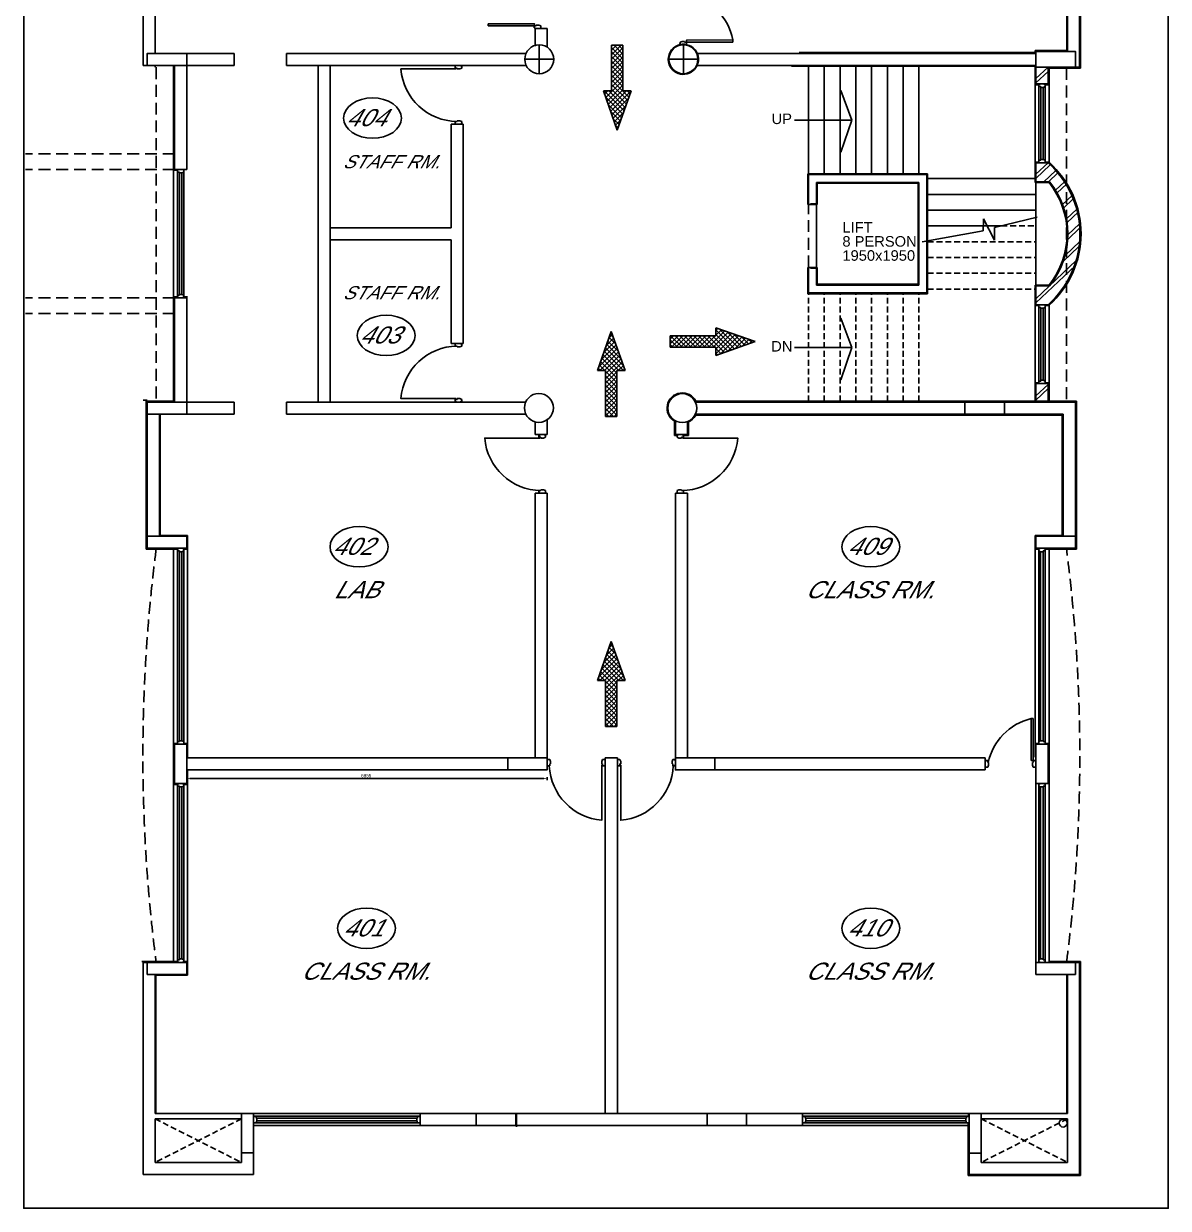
# Model space of a CAD drawing. Extents: x 681461 to 804584, y -183990 to -115925.
# Drawn here: x 782817 to 804584, y -183990 to -161462 of the extents above; entities that cross this region are included whole.
import ezdxf
from ezdxf.enums import TextEntityAlignment as Align

# ---------------------------------------------------------------- set-up
doc = ezdxf.new("R2010")
doc.units = 0
doc.header["$LTSCALE"] = 900
doc.header["$PDMODE"] = 34
doc.linetypes.add('HIDDEN', pattern=[0.375, 0.25, -0.125])
doc.linetypes.add('HIDDEN2', pattern=[0.1875, 0.125, -0.0625])
doc.layers.get('DEFPOINTS').update_dxf_attribs({"color": 3, "linetype": 'CONTINUOUS'})
for name, color, linetype in [('1', 7, 'CONTINUOUS'), ('COL', 6, 'CONTINUOUS'), ('DIM', 5, 'CONTINUOUS'), ('DOOR', 163, 'CONTINUOUS'), ('FUR', 2, 'CONTINUOUS'), ('MISC', 7, 'CONTINUOUS'), ('PLA', 9, 'CONTINUOUS'), ('TEXT', 2, 'CONTINUOUS'), ('WALL', 1, 'CONTINUOUS'), ('WIN', 4, 'CONTINUOUS')]:
    doc.layers.add(name, color=color, linetype=linetype)
doc.styles.add('ROMANS', font='arial.ttf')
doc.dimstyles.get("Standard").update_dxf_attribs({"dimtxt": 2.5, "dimasz": 2.5, "dimexe": 1.25, "dimexo": 0.625, "dimtad": 1, "dimcen": 2.5, "dimazin": 3, "dimtfac": 1, "dimtmove": 0, "dimatfit": 3})

# ---------------------------------------------------------------- blocks, each defined once
blk = doc.blocks.new('REDFRAME')
at = {"layer": '1', "linetype": 'BYBLOCK'}
for p, q in [((-95, 0), (-95, -15)), ((-95, 0), (0, 0)), ((0, 0), (0, -15)), ((-110, -15), (-110, -50)), ((-110, -15), (-95, -15)), ((-110, -15), (-110, -50)), ((-72, -50), (-110, -50)), ((-72, -50), (-72, -65)), ((-22, -65), (-72, -65)), ((-22, -65), (15, -50)), ((0, -15), (15, -15)), ((15, -15), (15, -50))]:
    blk.add_line(p, q, dxfattribs=at)
blk = doc.blocks.new('*D40')
at = {"layer": 'DEFPOINTS', "color": 0, "linetype": 'BYBLOCK'}
for p in [(785916, -175653), (792771, -175653), (792771, -175819)]:
    blk.add_point(p, dxfattribs=at)
at = {"layer": 'DOOR', "color": 0, "linetype": 'BYBLOCK'}
for p, q in [((785916, -175794), (785916, -175849)), ((792771, -175794), (792771, -175849))]:
    blk.add_line(p, q, dxfattribs=at)
at = {"layer": 'DOOR', "color": 3, "linetype": 'BYBLOCK'}
blk.add_line((785979, -175819), (792709, -175819), dxfattribs=at)
for points in [[(785979, -175809), (785979, -175829), (785916, -175819)], [(792709, -175809), (792709, -175829), (792771, -175819)]]:
    blk.add_solid(points, dxfattribs=at)
at = {"layer": 'DOOR', "color": 6, "linetype": 'CONTINUOUS', "style": 'ROMANS'}
blk.add_text('6855', height=62.5, dxfattribs=at).set_placement((789234, -175793))
blk = doc.blocks.new('*X95')
at = {"layer": 'DOOR', "color": 3, "linetype": 'CONTINUOUS'}
for p, q in [((793850, -173611), (794059, -173402)), ((793898, -173474), (794036, -173336)), ((794174, -173728), (793904, -173457)), ((794126, -173591), (793927, -173392)), ((793946, -173338), (794013, -173271)), ((794077, -173454), (793950, -173327)), ((794029, -173318), (793973, -173261)), ((793753, -173884), (794105, -173532)), ((793771, -173955), (794128, -173598)), ((793801, -173747), (794082, -173467)), ((794136, -173955), (793835, -173653)), ((794224, -173955), (793858, -173588)), ((793859, -173955), (794151, -173663)), ((794222, -173864), (793881, -173523)), ((793871, -173955), (793765, -173849)), ((794099, -174095), (793788, -173784)), ((794099, -174006), (793812, -173719)), ((793883, -174019), (794174, -173728)), ((793883, -174108), (794197, -173794)), ((794124, -173955), (794220, -173859)), ((793783, -173955), (793742, -173915)), ((794099, -174183), (793883, -173967)), ((793883, -174196), (794099, -173980)), ((794099, -174272), (793883, -174056)), ((793883, -174284), (794099, -174068)), ((794213, -173955), (794243, -173924)), ((794099, -174360), (793883, -174144)), ((793883, -174373), (794099, -174157)), ((794099, -174448), (793883, -174232)), ((793883, -174461), (794099, -174245)), ((794099, -174537), (793883, -174321)), ((793883, -174550), (794099, -174334)), ((794099, -174625), (793883, -174409)), ((793883, -174638), (794099, -174422)), ((794099, -174713), (793883, -174497)), ((793883, -174726), (794099, -174510)), ((794099, -174802), (793883, -174586)), ((793883, -174815), (794099, -174599)), ((794035, -174826), (793883, -174674)), ((793946, -174826), (793883, -174763)), ((793960, -174826), (794099, -174687)), ((794049, -174826), (794099, -174775))]:
    blk.add_line(p, q, dxfattribs=at)
blk = doc.blocks.new('*X96')
at = {"layer": 'DOOR', "color": 3, "linetype": 'CONTINUOUS'}
for p, q in [((793946, -167443), (794013, -167376)), ((794029, -167423), (793973, -167366)), ((793801, -167852), (794082, -167572)), ((793850, -167716), (794059, -167507)), ((793898, -167579), (794036, -167441)), ((794174, -167833), (793904, -167562)), ((794126, -167696), (793927, -167497)), ((794077, -167559), (793950, -167432)), ((793753, -167989), (794105, -167637)), ((793771, -168060), (794128, -167703)), ((794099, -168111), (793812, -167824)), ((794136, -168060), (793835, -167758)), ((794224, -168060), (793858, -167693)), ((793859, -168060), (794151, -167768)), ((794222, -167969), (793881, -167628)), ((793783, -168060), (793742, -168020)), ((793871, -168060), (793765, -167954)), ((794099, -168200), (793788, -167889)), ((793883, -168124), (794174, -167833)), ((793883, -168213), (794197, -167899)), ((794124, -168060), (794220, -167964)), ((794213, -168060), (794243, -168029)), ((794099, -168288), (793883, -168072)), ((793883, -168301), (794099, -168085)), ((794099, -168377), (793883, -168161)), ((793883, -168389), (794099, -168173)), ((794099, -168465), (793883, -168249)), ((793883, -168478), (794099, -168262)), ((794099, -168553), (793883, -168337)), ((793883, -168566), (794099, -168350)), ((794099, -168642), (793883, -168426)), ((793883, -168655), (794099, -168439)), ((794099, -168730), (793883, -168514)), ((793883, -168743), (794099, -168527)), ((794099, -168818), (793883, -168602)), ((793883, -168831), (794099, -168615)), ((794099, -168907), (793883, -168691)), ((793883, -168920), (794099, -168704)), ((794035, -168931), (793883, -168779)), ((793946, -168931), (793883, -168868)), ((793960, -168931), (794099, -168792)), ((794049, -168931), (794099, -168880))]:
    blk.add_line(p, q, dxfattribs=at)
blk = doc.blocks.new('*X97')
at = {"layer": 'DOOR', "color": 3, "linetype": 'CONTINUOUS'}
for p, q in [((795840, -167615), (796151, -167304)), ((795928, -167615), (796216, -167327)), ((795980, -167298), (796020, -167258)), ((795980, -167387), (796085, -167281)), ((795980, -167286), (796337, -167644)), ((795980, -167652), (796281, -167350)), ((795980, -167740), (796347, -167373)), ((795980, -167375), (796272, -167667)), ((796051, -167269), (796402, -167621)), ((796187, -167317), (796468, -167598)), ((796324, -167365), (796533, -167575)), ((795109, -167462), (795172, -167399)), ((795109, -167551), (795260, -167399)), ((795109, -167476), (795248, -167615)), ((795109, -167564), (795159, -167615)), ((795120, -167399), (795336, -167615)), ((795133, -167615), (795349, -167399)), ((795208, -167399), (795424, -167615)), ((795221, -167615), (795437, -167399)), ((795297, -167399), (795513, -167615)), ((795310, -167615), (795526, -167399)), ((795385, -167399), (795601, -167615)), ((795398, -167615), (795614, -167399)), ((795473, -167399), (795689, -167615)), ((795486, -167615), (795702, -167399)), ((795562, -167399), (795778, -167615)), ((795575, -167615), (795791, -167399)), ((795650, -167399), (795866, -167615)), ((795663, -167615), (795879, -167399)), ((795739, -167399), (795955, -167615)), ((795751, -167615), (795967, -167399)), ((795827, -167399), (796141, -167713)), ((795915, -167399), (796206, -167690)), ((796070, -167738), (796412, -167397)), ((796207, -167690), (796477, -167420)), ((796344, -167641), (796542, -167443)), ((796460, -167414), (796598, -167552)), ((796480, -167593), (796608, -167466)), ((796597, -167462), (796664, -167528)), ((796617, -167545), (796673, -167489)), ((795980, -167640), (796076, -167736)), ((795980, -167728), (796010, -167759))]:
    blk.add_line(p, q, dxfattribs=at)
blk = doc.blocks.new('*X101')
at = {"layer": 'DOOR', "color": 3, "linetype": 'CONTINUOUS'}
for p, q in [((793997, -161875), (794002, -161869)), ((793997, -161964), (794091, -161869)), ((793997, -162052), (794179, -161869)), ((794213, -162128), (793997, -161912)), ((793997, -162140), (794213, -161924)), ((794213, -162039), (794043, -161869)), ((794213, -161951), (794131, -161869)), ((794213, -162216), (793997, -162000)), ((793997, -162229), (794213, -162013)), ((794213, -162304), (793997, -162088)), ((793997, -162317), (794213, -162101)), ((794213, -162393), (793997, -162177)), ((793997, -162406), (794213, -162190)), ((794213, -162481), (793997, -162265)), ((793997, -162494), (794213, -162278)), ((794213, -162570), (793997, -162354)), ((793997, -162582), (794213, -162366)), ((793887, -162869), (794213, -162543)), ((793910, -162934), (794213, -162632)), ((794213, -162658), (793997, -162442)), ((793997, -162671), (794213, -162455)), ((794326, -162859), (793997, -162530)), ((794303, -162925), (793997, -162619)), ((794233, -163121), (793853, -162740)), ((793864, -162804), (793927, -162740)), ((794210, -163186), (793884, -162859)), ((793933, -162999), (794213, -162720)), ((794257, -163055), (793942, -162740)), ((793956, -163065), (794280, -162740)), ((793979, -163130), (794367, -162742)), ((794280, -162990), (793997, -162707)), ((794349, -162794), (794295, -162740)), ((794187, -163251), (793932, -162996)), ((794002, -163195), (794319, -162879)), ((794025, -163261), (794271, -163016)), ((794164, -163317), (793980, -163132)), ((794141, -163382), (794028, -163269)), ((794048, -163326), (794222, -163152)), ((794071, -163391), (794174, -163289)), ((794118, -163447), (794076, -163406)), ((794095, -163457), (794126, -163425))]:
    blk.add_line(p, q, dxfattribs=at)

msp = doc.modelspace()

# ---------------------------------------------------------------- linework, layer by layer
at = {"layer": 'COL'}
for points in [[(785166.146, -168657.724), (785916.146, -168657.724), (785916.146, -168887.724), (785166.146, -168887.724)], [(800716.147, -168658.163), (801466.147, -168658.163), (801466.147, -168887.724), (800716.147, -168887.724)], [(785166.146, -171437.944), (785916.146, -171437.944), (785916.146, -171207.944), (785166.146, -171207.944)], [(802066.146, -171437.944), (802816.146, -171437.944), (802816.146, -171207.944), (802066.146, -171207.944)], [(802296.146, -175912.944), (802296.146, -175162.944), (802066.146, -175162.944), (802066.146, -175912.944)], [(787186.147, -182937.944), (787186.147, -182187.944), (786956.147, -182187.944), (786956.147, -182937.944)], [(791422.666, -182187.944), (791422.666, -182417.944), (792172.666, -182417.944), (792172.666, -182187.944)], [(796562.666, -182187.944), (796562.666, -182417.944), (795812.666, -182417.944), (795812.666, -182187.944)], [(800796.147, -182187.735), (801026.147, -182187.735), (801026.147, -182939.729), (800796.147, -182939.729)]]:
    msp.add_lwpolyline(points, close=True, dxfattribs=at)
at = {"layer": 'COL', "color": 6}
for points in [[(785686.147, -175162.944), (785916.147, -175162.944), (785916.147, -175912.944), (785686.147, -175912.944)], [(792021.147, -175422.944), (792771.147, -175422.944), (792771.147, -175652.944), (792021.147, -175652.944)], [(795211.146, -175422.944), (795961.146, -175422.944), (795961.146, -175652.944), (795211.146, -175652.944)]]:
    msp.add_lwpolyline(points, close=True, dxfattribs=at)
at = {"layer": 'COL'}
for centre in [(792614.524, -168769.725), (795341.471, -168772.944)]:
    msp.add_circle(centre, 275, dxfattribs=at)
at = {"layer": 'DIM'}
msp.add_circle((802583.444, -182368.868), 75, dxfattribs=at)
at = {"layer": 'DOOR', "color": 7}
for p, q in [((785086.147, -162257.724), (785086.147, -159474.725)), ((802895.764, -162289.725), (802895.764, -159474.725)), ((785316.147, -162027.724), (785316.147, -159704.725)), ((802665.764, -161989.725), (802665.764, -159704.725)), ((792541.146, -161555.289), (792771.146, -161555.289)), ((792541.146, -161889.925), (792541.146, -161555.289)), ((792771.146, -161889.925), (792771.146, -161555.289)), ((785916.146, -162027.724), (786816.146, -162027.724)), ((786816.146, -162027.724), (786816.146, -162257.724)), ((787816.146, -162027.724), (792369.987, -162027.724)), ((787816.146, -162027.724), (787816.146, -162257.724)), ((795625.157, -162027.724), (802066.146, -162027.724)), ((785686.147, -162257.724), (785686.147, -164234.725)), ((785916.146, -162257.724), (786816.146, -162257.724)), ((785916.146, -164234.725), (785916.146, -162257.724)), ((787816.146, -162257.724), (792372.749, -162257.724)), ((788416.146, -168657.724), (788416.146, -162257.724)), ((788646.146, -168657.724), (788646.146, -162257.724)), ((795622.531, -162257.724), (802066.146, -162257.724)), ((790946.146, -165342.724), (790946.146, -163372.383)), ((791176.146, -163372.383), (790946.146, -163372.383)), ((791176.146, -167543.066), (791176.146, -163372.383)), ((785686.147, -164234.725), (785916.146, -164234.725)), ((790946.146, -165342.724), (788646.146, -165342.724)), ((790946.146, -165572.724), (788646.146, -165572.724)), ((790946.146, -167543.066), (790946.146, -165572.724)), ((785686.147, -166674.725), (785686.147, -168657.724)), ((785686.147, -166674.725), (785916.146, -166674.725)), ((785916.146, -168657.724), (785916.146, -166674.725)), ((791176.146, -167543.066), (790946.146, -167543.066)), ((785916.146, -168657.724), (786816.146, -168657.724)), ((786816.146, -168657.724), (786816.146, -168887.724)), ((787816.146, -168657.724), (792363.365, -168657.724)), ((787816.146, -168657.724), (787816.146, -168887.724)), ((795591.17, -168657.724), (800716.147, -168657.724)), ((801466.147, -168657.724), (802066.146, -168657.724)), ((802029.017, -168657.724), (802816.147, -168657.724)), ((802816.147, -168657.724), (802816.147, -171207.944)), ((785166.146, -168887.724), (785166.146, -171207.944)), ((785396.146, -171207.944), (785396.146, -168887.724)), ((785916.146, -168887.724), (786816.146, -168887.724)), ((787816.146, -168887.724), (792366.127, -168887.724)), ((795591.372, -168887.724), (800716.147, -168887.724)), ((801466.147, -168887.724), (802586.148, -168887.724)), ((802586.148, -171207.944), (802586.148, -168887.724)), ((792541.146, -169034.754), (792541.146, -169276.729)), ((792771.146, -168995.766), (792771.146, -169276.729)), ((795211.147, -169015.102), (795211.147, -169276.729)), ((795441.147, -169029.244), (795441.147, -169276.729)), ((792541.146, -169276.729), (792771.146, -169276.729)), ((795211.146, -169276.729), (795441.146, -169276.729)), ((792541.147, -170391.388), (792541.147, -175422.944)), ((792771.147, -170391.388), (792541.147, -170391.388)), ((792771.147, -170391.388), (792771.147, -175422.944)), ((795211.147, -175422.944), (795211.147, -170391.388)), ((795211.147, -170391.388), (795441.147, -170391.388)), ((795441.147, -175422.944), (795441.147, -170391.388)), ((785916.147, -175422.944), (792021.147, -175422.944)), ((792771.147, -175422.943), (792771.147, -175652.943)), ((793876.147, -175422.944), (793876.147, -182187.944)), ((793876.147, -175422.944), (794106.147, -175422.944)), ((794106.147, -175422.944), (794106.147, -182187.944)), ((795211.146, -175422.943), (795211.146, -175652.943)), ((795961.146, -175422.944), (801100.146, -175422.944)), ((801100.146, -175422.944), (801100.146, -175652.944)), ((802065.372, -175417.319), (802066.146, -175417.319)), ((785916.147, -175652.944), (792021.147, -175652.944)), ((795961.146, -175652.944), (801100.146, -175652.944)), ((785086.146, -179312.944), (785086.146, -183347.944)), ((802896.146, -183347.944), (802896.146, -179312.944)), ((785316.146, -179542.944), (785316.146, -182187.944)), ((802666.146, -182187.944), (802666.146, -179542.944)), ((786956.147, -182187.944), (785316.146, -182187.944)), ((790356.147, -182187.944), (790356.147, -182417.944)), ((791422.666, -182187.944), (790356.147, -182187.944)), ((792172.666, -182187.944), (795812.666, -182187.944)), ((796562.666, -182187.944), (797626.147, -182187.825)), ((797626.147, -182187.825), (797626.147, -182417.944)), ((801026.147, -182187.944), (802666.147, -182187.944)), ((785316.146, -182287.944), (785316.146, -183117.944)), ((786956.147, -182287.944), (785316.146, -182287.944)), ((791422.666, -182417.944), (790356.147, -182417.944)), ((792172.666, -182417.944), (795812.666, -182417.944)), ((796562.666, -182417.724), (797626.147, -182417.724)), ((801026.147, -182287.944), (802666.146, -182287.944)), ((802666.146, -183117.944), (802666.146, -182287.944)), ((786956.147, -183117.944), (785316.146, -183117.944)), ((786956.147, -182937.944), (786956.147, -183117.944)), ((787186.147, -182937.944), (787186.147, -183347.944)), ((800796.147, -182939.729), (800796.147, -183347.944)), ((801026.147, -182939.729), (801026.147, -183117.944)), ((801026.147, -183117.944), (802666.146, -183117.944)), ((787186.147, -183347.944), (785086.146, -183347.944)), ((800796.147, -183347.944), (802896.146, -183347.944))]:
    msp.add_line(p, q, dxfattribs=at)
at = {"layer": 'DOOR', "color": 4, "linetype": 'BYBLOCK'}
for p, q in [((792621.146, -162414.725), (792621.146, -161864.725)), ((795361.146, -162414.725), (795361.146, -161864.725)), ((792346.146, -162139.725), (792896.146, -162139.725)), ((795086.146, -162139.725), (795636.146, -162139.725))]:
    msp.add_line(p, q, dxfattribs=at)
at = {"layer": 'DOOR', "color": 3, "linetype": 'BYBLOCK'}
for p, q in [((793996.657, -162740.498), (793996.657, -161869.498)), ((794212.657, -161869.498), (793996.657, -161869.498)), ((794212.657, -162740.498), (794212.657, -161869.498)), ((794104.657, -163485.498), (793841.657, -162740.498)), ((793996.657, -162740.498), (793841.657, -162740.498)), ((794104.657, -163485.498), (794367.657, -162740.498)), ((794367.657, -162740.498), (794212.657, -162740.498)), ((793991.147, -167314.95), (793728.147, -168059.95)), ((793991.147, -167314.95), (794254.147, -168059.95)), ((796724.657, -167506.95), (795979.657, -167243.95)), ((795979.657, -167398.95), (795979.657, -167243.95)), ((795979.657, -167398.95), (795108.657, -167398.95)), ((795108.657, -167614.95), (795108.657, -167398.95)), ((796724.657, -167506.95), (795979.657, -167769.95)), ((795979.657, -167614.95), (795108.657, -167614.95)), ((795979.657, -167769.95), (795979.657, -167614.95)), ((793883.147, -168059.95), (793728.147, -168059.95)), ((793883.147, -168059.95), (793883.147, -168930.95)), ((794254.147, -168059.95), (794099.147, -168059.95)), ((794099.147, -168059.95), (794099.147, -168930.95)), ((794099.147, -168930.95), (793883.147, -168930.95)), ((793991.147, -173209.95), (793728.147, -173954.95)), ((793991.147, -173209.95), (794254.147, -173954.95)), ((793883.147, -173954.95), (793728.147, -173954.95)), ((793883.147, -173954.95), (793883.147, -174825.95)), ((794254.147, -173954.95), (794099.147, -173954.95)), ((794099.147, -173954.95), (794099.147, -174825.95)), ((794099.147, -174825.95), (793883.147, -174825.95))]:
    msp.add_line(p, q, dxfattribs=at)
at = {"layer": 'DOOR'}
msp.add_line((801974.39, -175476.844), (802014.972, -175476.844), dxfattribs=at)
at = {"layer": 'DOOR', "color": 222, "linetype": 'BYBLOCK'}
msp.add_lwpolyline([(782816.657, -120785.896), (804583.657, -120785.896), (804583.657, -183989.95), (782816.657, -183989.95)], close=True, dxfattribs=at)
at = {"layer": 'DOOR', "color": 4, "linetype": 'BYBLOCK'}
for points in [[(788899.657, -163256.95), (788910.244, -163331.865), (788941.599, -163403.901), (788992.517, -163470.289), (789061.041, -163528.479), (789144.537, -163576.235), (789239.798, -163611.72), (789343.162, -163633.572), (789450.657, -163640.95), (789558.151, -163633.572), (789661.515, -163611.72), (789756.776, -163576.235), (789840.273, -163528.479), (789908.796, -163470.289), (789959.714, -163403.901), (789991.069, -163331.865), (790001.657, -163256.95), (789991.069, -163182.036), (789959.714, -163110), (789908.796, -163043.611), (789840.273, -162985.421), (789756.776, -162937.666), (789661.515, -162902.181), (789558.151, -162880.329), (789450.657, -162872.95), (789343.162, -162880.329), (789239.798, -162902.181), (789144.537, -162937.666), (789061.041, -162985.421), (788992.517, -163043.611), (788941.599, -163110), (788910.244, -163182.036)], [(789157.657, -167390.95), (789168.244, -167465.865), (789199.599, -167537.901), (789250.517, -167604.289), (789319.041, -167662.479), (789402.537, -167710.235), (789497.798, -167745.72), (789601.162, -167767.572), (789708.657, -167774.95), (789816.151, -167767.572), (789919.515, -167745.72), (790014.776, -167710.235), (790098.273, -167662.479), (790166.796, -167604.289), (790217.714, -167537.901), (790249.069, -167465.865), (790259.657, -167390.95), (790249.069, -167316.036), (790217.714, -167244), (790166.796, -167177.611), (790098.273, -167119.421), (790014.776, -167071.666), (789919.515, -167036.181), (789816.151, -167014.329), (789708.657, -167006.95), (789601.162, -167014.329), (789497.798, -167036.181), (789402.537, -167071.666), (789319.041, -167119.421), (789250.517, -167177.611), (789199.599, -167244), (789168.244, -167316.036)], [(788643.657, -171409.95), (788654.244, -171484.865), (788685.599, -171556.901), (788736.517, -171623.289), (788805.041, -171681.479), (788888.537, -171729.235), (788983.798, -171764.72), (789087.162, -171786.572), (789194.657, -171793.95), (789302.151, -171786.572), (789405.515, -171764.72), (789500.776, -171729.235), (789584.273, -171681.479), (789652.796, -171623.289), (789703.714, -171556.901), (789735.069, -171484.865), (789745.657, -171409.95), (789735.069, -171335.036), (789703.714, -171263), (789652.796, -171196.611), (789584.273, -171138.421), (789500.776, -171090.666), (789405.515, -171055.181), (789302.151, -171033.329), (789194.657, -171025.95), (789087.162, -171033.329), (788983.798, -171055.181), (788888.537, -171090.666), (788805.041, -171138.421), (788736.517, -171196.611), (788685.599, -171263), (788654.244, -171335.036)], [(798374.657, -171409.95), (798385.244, -171484.865), (798416.599, -171556.901), (798467.517, -171623.289), (798536.041, -171681.479), (798619.537, -171729.235), (798714.798, -171764.72), (798818.162, -171786.572), (798925.657, -171793.95), (799033.151, -171786.572), (799136.515, -171764.72), (799231.776, -171729.235), (799315.273, -171681.479), (799383.796, -171623.289), (799434.714, -171556.901), (799466.069, -171484.865), (799476.657, -171409.95), (799466.069, -171335.036), (799434.714, -171263), (799383.796, -171196.611), (799315.273, -171138.421), (799231.776, -171090.666), (799136.515, -171055.181), (799033.151, -171033.329), (798925.657, -171025.95), (798818.162, -171033.329), (798714.798, -171055.181), (798619.537, -171090.666), (798536.041, -171138.421), (798467.517, -171196.611), (798416.599, -171263), (798385.244, -171335.036)], [(788785.657, -178664.95), (788796.244, -178739.865), (788827.599, -178811.901), (788878.517, -178878.289), (788947.041, -178936.479), (789030.537, -178984.235), (789125.798, -179019.72), (789229.162, -179041.572), (789336.657, -179048.95), (789444.151, -179041.572), (789547.515, -179019.72), (789642.776, -178984.235), (789726.273, -178936.479), (789794.796, -178878.289), (789845.714, -178811.901), (789877.069, -178739.865), (789887.657, -178664.95), (789877.069, -178590.036), (789845.714, -178518), (789794.796, -178451.611), (789726.273, -178393.421), (789642.776, -178345.666), (789547.515, -178310.181), (789444.151, -178288.329), (789336.657, -178280.95), (789229.162, -178288.329), (789125.798, -178310.181), (789030.537, -178345.666), (788947.041, -178393.421), (788878.517, -178451.611), (788827.599, -178518), (788796.244, -178590.036)], [(798374.657, -178664.95), (798385.244, -178739.865), (798416.599, -178811.901), (798467.517, -178878.289), (798536.041, -178936.479), (798619.537, -178984.235), (798714.798, -179019.72), (798818.162, -179041.572), (798925.657, -179048.95), (799033.151, -179041.572), (799136.515, -179019.72), (799231.776, -178984.235), (799315.273, -178936.479), (799383.796, -178878.289), (799434.714, -178811.901), (799466.069, -178739.865), (799476.657, -178664.95), (799466.069, -178590.036), (799434.714, -178518), (799383.796, -178451.611), (799315.273, -178393.421), (799231.776, -178345.666), (799136.515, -178310.181), (799033.151, -178288.329), (798925.657, -178280.95), (798818.162, -178288.329), (798714.798, -178310.181), (798619.537, -178345.666), (798536.041, -178393.421), (798467.517, -178451.611), (798416.599, -178518), (798385.244, -178590.036)]]:
    msp.add_lwpolyline(points, close=True, dxfattribs=at)
at = {"layer": 'FUR', "color": 2}
for p, q in [((801062.033, -165400.421), (801067.327, -165171.583)), ((801067.327, -165171.583), (801280.655, -165581.8)), ((801280.655, -165338.685), (802092.901, -165139.417)), ((801280.655, -165581.8), (801280.655, -165338.685)), ((799904.924, -165609.632), (801062.033, -165400.421))]:
    msp.add_line(p, q, dxfattribs=at)
at = {"layer": 'MISC', "color": 1, "linetype": 'HIDDEN2'}
for p, q in [((801406.856, -165307.724), (802066.146, -165307.724)), ((800006.146, -165607.724), (802066.146, -165607.724)), ((800006.146, -165907.724), (802066.146, -165907.724)), ((800006.146, -166207.724), (802066.146, -166207.724)), ((797741.146, -168642.724), (797741.146, -166597.724)), ((798041.146, -168642.724), (798041.146, -166597.724)), ((798341.146, -168642.724), (798341.146, -166597.724)), ((798641.146, -168642.724), (798641.146, -166597.724)), ((798941.146, -168642.724), (798941.146, -166597.724)), ((799241.146, -168642.724), (799241.146, -166597.724)), ((799541.146, -168642.724), (799541.146, -166597.724)), ((799841.146, -168642.724), (799841.146, -166597.724)), ((800006.146, -166507.724), (802051.146, -166507.724))]:
    msp.add_line(p, q, dxfattribs=at)
at = {"layer": 'PLA'}
for p, q in [((785146.146, -168637.724), (785146.146, -171452.944)), ((785666.147, -168637.724), (785146.146, -168637.724)), ((785411.146, -171192.944), (785411.146, -168902.724)), ((795196.147, -169023.903), (795196.147, -169291.729)), ((795456.147, -169036.088), (795456.147, -169291.729)), ((795196.147, -169291.729), (795241.146, -169291.729)), ((795456.147, -169291.729), (795366.146, -169291.729)), ((785931.146, -175407.944), (785931.146, -171192.944)), ((785738.647, -171452.944), (785146.146, -171452.944)), ((785666.147, -171452.944), (785666.147, -175147.944)), ((785863.647, -171452.944), (785931.146, -171452.944)), ((785666.147, -175147.944), (785738.647, -175147.944)), ((785863.647, -175147.944), (785931.147, -175147.944)), ((785931.146, -175667.944), (785931.146, -179297.944)), ((785666.147, -175927.944), (785666.147, -179297.944)), ((802316.146, -175927.944), (802316.146, -179297.944))]:
    msp.add_line(p, q, dxfattribs=at)
at = {"layer": 'PLA', "linetype": 'BYBLOCK'}
for p, q in [((795600.591, -168642.724), (802836.147, -168642.724)), ((802836.147, -168642.724), (802836.147, -171457.944)), ((795596.533, -168907.724), (802566.148, -168907.724)), ((802566.148, -171192.944), (802566.148, -168907.724)), ((802051.146, -175407.944), (802051.146, -171192.944)), ((802566.148, -171192.944), (802051.146, -171192.944)), ((802118.646, -171452.944), (802051.146, -171452.944)), ((802243.646, -171457.944), (802836.147, -171457.944)), ((802316.147, -175927.944), (802316.147, -171457.944)), ((802118.646, -175147.944), (802051.146, -175147.944)), ((802316.146, -175147.944), (802243.646, -175147.944)), ((802316.146, -179297.944), (802916.146, -179297.944)), ((802916.146, -183367.944), (802916.146, -179297.944)), ((802651.136, -182172.724), (802651.136, -179557.944)), ((800776.147, -183367.944), (802916.146, -183367.944))]:
    msp.add_line(p, q, dxfattribs=at)
at = {"layer": 'PLA', "color": 8, "linetype": 'BYBLOCK'}
for p, q in [((785666.147, -175147.944), (785666.147, -175927.944)), ((785666.147, -175927.944), (785738.647, -175927.944)), ((785863.647, -175927.944), (785931.146, -175927.944))]:
    msp.add_line(p, q, dxfattribs=at)
at = {"layer": 'PLA', "color": 8}
msp.add_line((785931.146, -175927.944), (785931.146, -175667.944), dxfattribs=at)
at = {"layer": 'PLA', "color": 6}
for points in [[(785166.146, -179312.944), (785916.146, -179312.944), (785916.146, -179542.944), (785166.146, -179542.944)], [(802816.147, -179312.944), (802066.147, -179312.944), (802066.147, -179542.944), (802816.147, -179542.944)]]:
    msp.add_lwpolyline(points, close=True, dxfattribs=at)
at = {"layer": 'PLA', "linetype": 'BYBLOCK'}
msp.add_arc((795341.472, -168772.944), 290, 26.6816094, 239.9259173, dxfattribs=at)
at = {"layer": 'PLA'}
msp.add_arc((795341.472, -168769.725), 290, 293.2929434, 331.5846092, dxfattribs=at)
at = {"layer": 'WALL', "color": 8, "linetype": 'BYBLOCK'}
for p, q in [((802915.764, -162309.725), (802915.764, -159459.725)), ((795298.646, -161849.725), (795278.646, -161849.725)), ((802051.146, -161974.725), (802051.146, -162012.724)), ((797416.146, -162272.724), (802051.146, -162272.724)), ((802051.146, -164482.724), (802051.146, -162272.724)), ((802296.146, -162289.725), (802066.146, -162507.759)), ((802296.146, -162370.623), (802066.146, -162588.658)), ((802316.146, -164098.746), (802316.146, -162309.725)), ((802316.146, -162309.725), (802915.764, -162309.725)), ((802118.646, -162622.724), (802051.146, -162622.724)), ((802243.646, -162622.724), (802316.146, -162622.724)), ((802118.646, -162657.724), (802118.646, -164057.724)), ((802156.646, -162672.724), (802156.646, -164042.724)), ((802206.646, -162672.724), (802206.646, -164042.724)), ((802243.646, -162657.724), (802243.646, -164057.724)), ((802118.646, -164092.724), (802051.146, -164092.724)), ((802296.146, -164107.724), (802066.146, -164325.758)), ((802339.585, -164147.444), (802066.146, -164406.657)), ((802243.646, -164092.724), (802316.146, -164092.724)), ((785738.647, -164249.725), (785666.147, -164249.725)), ((785738.647, -164284.725), (785738.647, -166624.725)), ((785776.647, -164299.725), (785776.647, -166609.725)), ((785826.647, -164299.725), (785826.647, -166609.725)), ((785863.647, -164284.725), (785863.647, -166624.725)), ((802446.146, -164254.724), (802216.146, -164472.758)), ((802483.491, -164300.221), (802306.795, -164467.724)), ((802316.322, -164482.724), (802051.146, -164482.724)), ((802609.152, -164466.66), (802438.053, -164628.858)), ((802646.497, -164512.157), (802469.801, -164679.66)), ((802753.02, -164731.439), (802572.844, -164902.24)), ((802776.15, -164790.41), (802594.304, -164962.795)), ((802843.595, -164988.915), (802648.401, -165173.954)), ((802866.726, -165047.886), (802659.65, -165244.188)), ((802900.708, -165345.329), (802670.66, -165563.408)), ((802895.574, -165269.297), (802674.067, -165479.279)), ((802883.708, -165699.329), (802583.609, -165983.815)), ((802898.215, -165604.677), (802619.518, -165868.875)), ((802830.877, -165966.669), (802066.146, -166691.614)), ((802816.37, -166061.32), (802066.146, -166772.513)), ((802051.146, -168642.724), (802051.146, -166432.724)), ((802323.496, -166432.724), (802051.146, -166432.724)), ((785738.647, -166659.725), (785666.147, -166659.725)), ((785863.647, -166659.725), (785931.146, -166659.725)), ((802118.646, -166822.724), (802051.146, -166822.724)), ((802118.646, -166857.724), (802118.646, -168257.724)), ((802156.646, -166872.724), (802156.646, -168242.724)), ((802206.646, -166872.724), (802206.646, -168242.724)), ((802243.646, -166822.724), (802316.146, -166822.724)), ((802243.646, -166857.724), (802243.646, -168257.724)), ((802316.146, -166816.703), (802316.146, -168638.163)), ((802118.646, -168292.724), (802051.146, -168292.724)), ((802296.146, -168320.621), (802066.146, -168538.655)), ((802296.146, -168401.52), (802066.146, -168619.554)), ((802243.646, -168292.724), (802316.146, -168292.724)), ((802118.646, -171487.944), (802118.646, -175112.944)), ((802155.646, -171502.944), (802155.646, -175097.944)), ((802205.646, -171502.944), (802205.646, -175097.991)), ((802243.646, -171487.944), (802243.646, -175112.813)), ((801973.305, -174676.844), (802013.887, -174676.844)), ((801973.305, -174676.844), (801974.39, -175476.844)), ((802014.972, -175476.844), (802013.887, -174676.844)), ((785666.147, -177492.546), (785666.146, -177492.546)), ((802316.146, -177492.546), (802316.147, -177492.546)), ((787186.147, -182187.944), (790356.147, -182187.944)), ((787236.147, -182240.444), (790306.147, -182240.444)), ((792187.667, -182172.944), (792187.667, -182437.944)), ((797626.147, -182187.825), (800796.147, -182187.735)), ((800746.147, -182240.444), (797676.147, -182240.444)), ((787186.147, -182417.944), (790356.147, -182417.944)), ((787236.147, -182365.444), (790306.147, -182365.444)), ((787251.147, -182278.444), (790291.147, -182278.444)), ((787251.147, -182328.444), (790291.147, -182328.444)), ((797626.147, -182417.818), (800796.147, -182417.728)), ((800746.147, -182365.444), (797676.147, -182365.444)), ((800731.147, -182278.444), (797691.147, -182278.444)), ((800731.147, -182328.444), (797691.147, -182328.444)), ((800776.147, -182437.724), (800776.147, -183367.944))]:
    msp.add_line(p, q, dxfattribs=at)
at = {"layer": 'WALL', "color": 8}
for p, q in [((802650.764, -161974.725), (802650.764, -159719.725)), ((797561.146, -162012.724), (802051.146, -162012.724)), ((802650.764, -161974.725), (802051.146, -161974.725)), ((785666.147, -162277.724), (785666.147, -168637.724)), ((797726.146, -164317.724), (800006.146, -164317.724)), ((797726.146, -164901.756), (797726.146, -164317.724)), ((800006.146, -166597.724), (800006.146, -164317.724)), ((797906.146, -164497.724), (799826.146, -164497.724)), ((797906.146, -164901.756), (797906.146, -164497.724)), ((799826.146, -166417.724), (799826.146, -164497.724)), ((797906.146, -164901.756), (797726.146, -164901.756)), ((797726.146, -166597.724), (797726.146, -166098.421)), ((797906.146, -166098.421), (797726.146, -166098.421)), ((797906.146, -166417.724), (797906.146, -166098.421)), ((797906.146, -166417.724), (799826.146, -166417.724)), ((797726.146, -166597.724), (800006.146, -166597.724)), ((785666.147, -168637.724), (785146.146, -168637.724)), ((785931.146, -171192.944), (785411.146, -171192.944)), ((785738.646, -179297.944), (785066.146, -179297.944)), ((785863.646, -179297.944), (785931.146, -179297.944)), ((785931.146, -179297.944), (785931.146, -179557.944)), ((785331.146, -179557.944), (785931.146, -179557.944)), ((785331.146, -179557.944), (785331.146, -182172.944)), ((800781.147, -182240.444), (800781.147, -182172.944)), ((800776.147, -182365.444), (800776.147, -182437.944))]:
    msp.add_line(p, q, dxfattribs=at)
at = {"layer": 'WALL'}
for p, q in [((785166.146, -162257.724), (785086.147, -162257.724)), ((802066.146, -162607.724), (802066.146, -162289.725)), ((802296.146, -162607.724), (802296.146, -162289.725)), ((802816.146, -162289.725), (802895.764, -162289.725)), ((802296.146, -162607.724), (802066.146, -162607.724)), ((802066.146, -164467.724), (802066.146, -164107.724)), ((802296.146, -164107.724), (802066.146, -164107.724)), ((802323.496, -164467.724), (802066.146, -164467.724)), ((802066.146, -164482.724), (802066.146, -166432.724)), ((797891.146, -166098.421), (797891.146, -164886.756)), ((802066.146, -166807.724), (802066.146, -166447.724)), ((802323.496, -166447.724), (802066.146, -166447.724)), ((802296.146, -166807.724), (802066.146, -166807.724)), ((785686.147, -168364.725), (785686.147, -168657.724)), ((785916.146, -168657.724), (785916.146, -168364.725)), ((802296.146, -168307.724), (802066.146, -168307.724)), ((802066.146, -168307.724), (802066.146, -168658.163)), ((802296.146, -168307.724), (802296.146, -168658.163)), ((785166.146, -179312.944), (785086.146, -179312.944)), ((802816.146, -179312.944), (802896.146, -179312.944))]:
    msp.add_line(p, q, dxfattribs=at)
at = {"layer": 'WALL', "color": 5, "linetype": 'HIDDEN'}
for p, q in [((785316.147, -162289.725), (785316.147, -162257.724)), ((785336.147, -162289.725), (785336.147, -168616.391)), ((785336.147, -162289.725), (785336.147, -168616.391)), ((802645.764, -162302.576), (802645.764, -168616.391)), ((785166.146, -168619.725), (785086.147, -168619.725))]:
    msp.add_line(p, q, dxfattribs=at)
at = {"layer": 'WALL', "color": 1}
for p, q in [((797741.146, -162257.724), (797741.146, -164317.724)), ((798041.146, -162257.724), (798041.146, -164317.724)), ((798341.146, -162257.724), (798341.146, -164317.724)), ((798641.146, -162257.724), (798641.146, -164317.724)), ((798941.146, -162257.724), (798941.146, -164317.724)), ((799241.146, -162257.724), (799241.146, -164317.724)), ((799541.146, -162257.724), (799541.146, -164317.724)), ((799841.146, -162257.724), (799841.146, -164317.724)), ((800006.146, -164407.724), (802051.146, -164407.724)), ((800006.146, -164707.724), (802066.146, -164707.724)), ((800006.146, -165007.724), (802066.146, -165007.724)), ((800006.146, -165307.724), (801406.856, -165307.724))]:
    msp.add_line(p, q, dxfattribs=at)
at = {"layer": 'WALL', "color": 1, "linetype": 'BYBLOCK'}
for p, q in [((802118.646, -162622.724), (802133.646, -162622.724)), ((802118.646, -162622.724), (802118.646, -162657.724)), ((802118.646, -162622.724), (802118.646, -162657.724)), ((802133.646, -162607.724), (802228.646, -162607.724)), ((802133.646, -162607.724), (802133.646, -162622.724)), ((802228.646, -162607.724), (802228.646, -162622.724)), ((802228.646, -162622.724), (802243.646, -162622.724)), ((802243.646, -162622.724), (802243.646, -162657.724)), ((802156.646, -162657.724), (802118.646, -162657.724)), ((802156.646, -162657.724), (802156.646, -162672.724)), ((802206.646, -162672.724), (802156.646, -162672.724)), ((802206.646, -162672.724), (802243.646, -162657.724)), ((802156.646, -164057.724), (802118.646, -164057.724)), ((802118.646, -164092.724), (802118.646, -164057.724)), ((802118.646, -164092.724), (802118.646, -164057.724)), ((802118.646, -164092.724), (802133.646, -164092.724)), ((802133.646, -164107.724), (802133.646, -164092.724)), ((802133.646, -164107.724), (802228.646, -164107.724)), ((802206.646, -164042.724), (802156.646, -164042.724)), ((802156.646, -164057.724), (802156.646, -164042.724)), ((802206.646, -164042.724), (802243.646, -164057.724)), ((802228.646, -164107.724), (802228.646, -164092.724)), ((802228.646, -164092.724), (802243.646, -164092.724)), ((802243.646, -164092.724), (802243.646, -164057.724)), ((785738.647, -164249.725), (785753.647, -164249.725)), ((785738.647, -164249.725), (785738.647, -164284.725)), ((785738.647, -164249.725), (785738.647, -164284.725)), ((785776.647, -164284.725), (785738.647, -164284.725)), ((785753.647, -164234.725), (785848.647, -164234.725)), ((785753.647, -164234.725), (785753.647, -164249.725)), ((785776.647, -164284.725), (785776.647, -164299.725)), ((785826.647, -164299.725), (785776.647, -164299.725)), ((785826.647, -164299.725), (785863.647, -164284.725)), ((785848.647, -164234.725), (785848.647, -164249.725)), ((785848.647, -164249.725), (785863.647, -164249.725)), ((785863.647, -164249.725), (785863.647, -164284.725)), ((785738.647, -166659.725), (785738.647, -166624.725)), ((785738.647, -166659.725), (785738.647, -166624.725)), ((785776.647, -166624.725), (785738.647, -166624.725)), ((785738.647, -166659.725), (785753.647, -166659.725)), ((785753.647, -166674.725), (785753.647, -166659.725)), ((785753.647, -166674.725), (785848.647, -166674.725)), ((785776.647, -166624.725), (785776.647, -166609.725)), ((785826.647, -166609.725), (785776.647, -166609.725)), ((785826.647, -166609.725), (785863.647, -166624.725)), ((785848.647, -166659.725), (785863.647, -166659.725)), ((785848.647, -166674.725), (785848.647, -166659.725)), ((785863.647, -166659.725), (785863.647, -166624.725)), ((802118.646, -166822.724), (802133.646, -166822.724)), ((802118.646, -166822.724), (802118.646, -166857.724)), ((802118.646, -166822.724), (802118.646, -166857.724)), ((802156.646, -166857.724), (802118.646, -166857.724)), ((802133.646, -166807.724), (802228.646, -166807.724)), ((802133.646, -166807.724), (802133.646, -166822.724)), ((802156.646, -166857.724), (802156.646, -166872.724)), ((802206.646, -166872.724), (802156.646, -166872.724)), ((802206.646, -166872.724), (802243.646, -166857.724)), ((802228.646, -166807.724), (802228.646, -166822.724)), ((802228.646, -166822.724), (802243.646, -166822.724)), ((802243.646, -166822.724), (802243.646, -166857.724)), ((802118.646, -168292.724), (802118.646, -168257.724)), ((802118.646, -168292.724), (802118.646, -168257.724)), ((802156.646, -168257.724), (802118.646, -168257.724)), ((802156.646, -168257.724), (802156.646, -168242.724)), ((802206.646, -168242.724), (802156.646, -168242.724)), ((802206.646, -168242.724), (802243.646, -168257.724)), ((802243.646, -168292.724), (802243.646, -168257.724)), ((802118.646, -168292.724), (802133.646, -168292.724)), ((802133.646, -168307.724), (802133.646, -168292.724)), ((802133.646, -168307.724), (802228.646, -168307.724)), ((802228.646, -168292.724), (802243.646, -168292.724)), ((802228.646, -168307.724), (802228.646, -168292.724)), ((785738.647, -171452.944), (785738.647, -171487.944)), ((785738.647, -171452.944), (785738.647, -171487.944)), ((785738.647, -171452.944), (785753.647, -171452.944)), ((785776.647, -171487.944), (785738.647, -171487.944)), ((785753.647, -171437.944), (785848.647, -171437.944)), ((785753.647, -171437.944), (785753.647, -171452.944)), ((785776.647, -171487.944), (785776.647, -171502.944)), ((785826.647, -171502.944), (785776.647, -171502.944)), ((785826.647, -171502.944), (785863.647, -171487.944)), ((785848.647, -171437.944), (785848.647, -171452.944)), ((785848.647, -171452.944), (785863.647, -171452.944)), ((785863.647, -171452.944), (785863.647, -171487.944)), ((802133.646, -171452.944), (802118.646, -171452.944)), ((802118.646, -171452.944), (802118.646, -171487.944)), ((802155.646, -171502.944), (802118.646, -171487.944)), ((802133.646, -171437.944), (802133.646, -171452.944)), ((802228.646, -171437.944), (802133.646, -171437.944)), ((802155.646, -171502.944), (802205.646, -171502.944)), ((802205.646, -171487.944), (802205.646, -171502.944)), ((802205.646, -171487.944), (802243.646, -171487.944)), ((802228.646, -171437.944), (802228.646, -171452.944)), ((802243.646, -171452.944), (802228.646, -171452.944)), ((802243.646, -171452.944), (802243.646, -171487.944)), ((802243.646, -171452.944), (802243.646, -171487.944)), ((785776.647, -175112.944), (785738.647, -175112.944)), ((785738.647, -175147.944), (785738.647, -175112.944)), ((785738.647, -175147.944), (785738.647, -175112.944)), ((785738.647, -175147.944), (785753.647, -175147.944)), ((785753.647, -175162.944), (785753.647, -175147.944)), ((785753.647, -175162.944), (785848.647, -175162.944)), ((785826.647, -175097.944), (785776.647, -175097.944)), ((785776.647, -175112.944), (785776.647, -175097.944)), ((785826.647, -175097.944), (785863.647, -175112.944)), ((785848.647, -175147.944), (785863.647, -175147.944)), ((785848.647, -175162.944), (785848.647, -175147.944)), ((785863.647, -175147.944), (785863.647, -175112.944)), ((802155.646, -175097.944), (802118.646, -175112.944)), ((802118.646, -175147.944), (802118.646, -175112.944)), ((802133.646, -175147.944), (802118.646, -175147.944)), ((802133.646, -175162.944), (802133.646, -175147.944)), ((802228.646, -175162.944), (802133.646, -175162.944)), ((802155.646, -175097.944), (802205.646, -175097.944)), ((802205.646, -175112.944), (802205.646, -175097.944)), ((802205.646, -175112.944), (802243.646, -175112.944)), ((802243.646, -175147.944), (802228.646, -175147.944)), ((802228.646, -175162.944), (802228.646, -175147.944)), ((802243.646, -175147.944), (802243.646, -175112.944)), ((802243.646, -175147.944), (802243.646, -175112.944)), ((785738.647, -175927.944), (785738.647, -175962.944)), ((785738.647, -175927.944), (785753.647, -175927.944)), ((785738.647, -175927.944), (785738.647, -175962.944)), ((785753.647, -175912.944), (785753.647, -175927.944)), ((785848.647, -175912.944), (785848.647, -175927.944)), ((785848.647, -175927.944), (785863.647, -175927.944)), ((785863.647, -175927.944), (785863.647, -175962.944)), ((802133.646, -175927.944), (802118.646, -175927.944)), ((802118.646, -175927.944), (802118.646, -175962.944)), ((802133.646, -175912.944), (802133.646, -175927.944)), ((802228.646, -175912.944), (802228.646, -175927.944)), ((802243.646, -175927.944), (802228.646, -175927.944)), ((802243.646, -175927.944), (802243.646, -175962.944)), ((802243.646, -175927.944), (802243.646, -175962.944)), ((785776.647, -175962.944), (785738.647, -175962.944)), ((785776.647, -175962.944), (785776.647, -175977.944)), ((785826.647, -175977.944), (785776.647, -175977.944)), ((785826.647, -175977.944), (785863.647, -175962.944)), ((802155.646, -175977.944), (802118.646, -175962.944)), ((802155.646, -175977.944), (802205.646, -175977.944)), ((802205.646, -175962.944), (802243.646, -175962.944)), ((802205.646, -175962.944), (802205.646, -175977.944)), ((785776.646, -179262.944), (785738.646, -179262.944)), ((785738.646, -179297.944), (785738.646, -179262.944)), ((785738.646, -179297.944), (785738.646, -179262.944)), ((785738.646, -179297.944), (785753.646, -179297.944)), ((785753.646, -179312.944), (785753.646, -179297.944)), ((785753.646, -179312.944), (785848.646, -179312.944)), ((785776.646, -179262.944), (785776.646, -179247.944)), ((785826.646, -179247.944), (785776.646, -179247.944)), ((785826.646, -179247.944), (785863.646, -179262.944)), ((785848.646, -179297.944), (785863.646, -179297.944)), ((785848.646, -179312.944), (785848.646, -179297.944)), ((785863.646, -179297.944), (785863.646, -179262.944)), ((802155.647, -179247.944), (802118.647, -179262.944)), ((802118.647, -179297.944), (802118.647, -179262.944)), ((802133.647, -179297.944), (802118.647, -179297.944)), ((802133.647, -179312.944), (802133.647, -179297.944)), ((802228.647, -179312.944), (802133.647, -179312.944)), ((802155.647, -179247.944), (802205.647, -179247.944)), ((802205.647, -179262.944), (802205.647, -179247.944)), ((802205.647, -179262.944), (802243.647, -179262.944)), ((802228.647, -179312.944), (802228.647, -179297.944)), ((802243.647, -179297.944), (802228.647, -179297.944)), ((802243.647, -179297.944), (802243.647, -179262.944)), ((802243.647, -179297.944), (802243.647, -179262.944)), ((787201.147, -182240.444), (787236.147, -182240.444)), ((787201.147, -182240.444), (787201.147, -182255.444)), ((787201.147, -182240.444), (787236.147, -182240.444)), ((787236.147, -182278.444), (787236.147, -182240.444)), ((790341.147, -182240.444), (790306.147, -182240.444)), ((790341.147, -182240.444), (790306.147, -182240.444)), ((790306.147, -182278.444), (790306.147, -182240.444)), ((790341.147, -182240.444), (790341.147, -182255.444)), ((797641.147, -182240.444), (797641.147, -182255.444)), ((797641.147, -182240.444), (797676.147, -182240.444)), ((797641.147, -182240.444), (797676.147, -182240.444)), ((797676.147, -182278.444), (797676.147, -182240.444)), ((800781.147, -182240.444), (800746.147, -182240.444)), ((800781.147, -182240.444), (800746.147, -182240.444)), ((800746.147, -182278.444), (800746.147, -182240.444)), ((800781.147, -182240.444), (800781.147, -182255.444)), ((787186.147, -182255.444), (787186.147, -182350.444)), ((787186.147, -182255.444), (787201.147, -182255.444)), ((787186.147, -182350.444), (787201.147, -182350.444)), ((787201.147, -182350.444), (787201.147, -182365.444)), ((787201.147, -182365.444), (787236.147, -182365.444)), ((787236.147, -182278.444), (787251.147, -182278.444)), ((787251.147, -182328.444), (787236.147, -182365.444)), ((787251.147, -182328.444), (787251.147, -182278.444)), ((790291.147, -182328.444), (790291.147, -182278.444)), ((790306.147, -182278.444), (790291.147, -182278.444)), ((790291.147, -182328.444), (790306.147, -182365.444)), ((790341.147, -182365.444), (790306.147, -182365.444)), ((790356.147, -182255.444), (790341.147, -182255.444)), ((790341.147, -182350.444), (790341.147, -182365.444)), ((790356.147, -182350.444), (790341.147, -182350.444)), ((790356.147, -182255.444), (790356.147, -182350.444)), ((797626.147, -182255.444), (797626.147, -182350.444)), ((797626.147, -182255.444), (797641.147, -182255.444)), ((797626.147, -182350.444), (797641.147, -182350.444)), ((797641.147, -182350.444), (797641.147, -182365.444)), ((797641.147, -182365.444), (797676.147, -182365.444)), ((797676.147, -182278.444), (797691.147, -182278.444)), ((797691.147, -182328.444), (797676.147, -182365.444)), ((797691.147, -182328.444), (797691.147, -182278.444)), ((800746.147, -182278.444), (800731.147, -182278.444)), ((800731.147, -182328.444), (800731.147, -182278.444)), ((800731.147, -182328.444), (800746.147, -182365.444)), ((800781.147, -182365.444), (800746.147, -182365.444)), ((800796.147, -182255.444), (800781.147, -182255.444)), ((800796.147, -182350.444), (800781.147, -182350.444)), ((800781.147, -182350.444), (800781.147, -182365.444)), ((800796.147, -182255.444), (800796.147, -182350.444))]:
    msp.add_line(p, q, dxfattribs=at)
at = {"layer": 'WALL', "color": 2}
for p, q in [((798566.121, -163295.224), (798354.478, -162735.181)), ((798566.121, -163295.224), (797474.769, -163295.224)), ((798566.121, -163295.224), (798354.478, -163907.943)), ((798566.121, -167620.224), (798354.478, -167060.181)), ((798566.121, -167620.224), (797474.769, -167620.224)), ((798566.121, -167620.224), (798354.478, -168232.943))]:
    msp.add_line(p, q, dxfattribs=at)
at = {"layer": 'WALL', "color": 1, "linetype": 'HIDDEN'}
for p, q in [((785686.147, -163934.725), (782851.524, -163934.725)), ((785686.147, -164234.725), (782851.524, -164234.725)), ((785686.147, -166674.725), (782851.524, -166674.725)), ((785686.147, -166974.725), (782851.524, -166974.725))]:
    msp.add_line(p, q, dxfattribs=at)
at = {"layer": 'WALL', "color": 6}
for p, q in [((797741.146, -164332.724), (799991.146, -164332.724)), ((797741.146, -164886.756), (797741.146, -164332.724)), ((799991.146, -166582.724), (799991.146, -164332.724)), ((797891.146, -164482.724), (799841.146, -164482.724)), ((797891.146, -164886.756), (797891.146, -164482.724)), ((799841.146, -166432.724), (799841.146, -164482.724)), ((797741.146, -166582.724), (797741.146, -166113.421)), ((797891.146, -166432.724), (797891.146, -166113.421)), ((797891.146, -166432.724), (799841.146, -166432.724)), ((797741.146, -166582.724), (799991.146, -166582.724)), ((785916.146, -168657.724), (785166.146, -168657.724))]:
    msp.add_line(p, q, dxfattribs=at)
at = {"layer": 'WALL', "color": 14, "linetype": 'HIDDEN'}
msp.add_line((797741.146, -166098.421), (797741.146, -164886.756), dxfattribs=at)
at = {"layer": 'WALL', "color": 6, "linetype": 'HIDDEN2'}
for p, q in [((797891.146, -164886.756), (797741.146, -164886.756)), ((797891.146, -166113.421), (797741.146, -166113.421))]:
    msp.add_line(p, q, dxfattribs=at)
at = {"layer": 'WALL', "color": 9, "linetype": 'HIDDEN2'}
for p, q in [((786956.147, -182287.944), (785316.146, -183117.944)), ((785316.146, -182287.944), (786956.147, -183117.944)), ((801026.147, -182287.944), (802666.147, -183117.944)), ((802666.147, -182287.944), (801026.147, -183117.944))]:
    msp.add_line(p, q, dxfattribs=at)
at = {"layer": 'WALL', "color": 8, "linetype": 'BYBLOCK'}
for points in [[(791650.345, -161462.34), (792529.546, -161463.532), (792529.546, -161504.115), (791650.345, -161502.922)], [(796301.447, -161771.776), (795422.246, -161772.968), (795422.246, -161813.551), (796301.447, -161812.358)]]:
    msp.add_lwpolyline(points, close=True, dxfattribs=at)
at = {"layer": 'WALL', "color": 6}
for points in [[(785916.146, -162257.724), (785916.146, -162027.724), (785166.146, -162027.724), (785166.146, -162257.724)], [(802066.146, -162289.725), (802816.146, -162289.725), (802816.146, -161989.725), (802066.146, -161989.725)]]:
    msp.add_lwpolyline(points, close=True, dxfattribs=at)
at = {"layer": 'WALL', "color": 8, "linetype": 'BYBLOCK'}
for points in [[(791057.146, -163322.383, -0.386504829), (789989.999, -162323.524), (789992.346, -162323.524)], [(791057.146, -167593.066, 0.386504829), (789989.999, -168591.924), (789992.346, -168591.924)], [(792652.147, -170341.388, -0.386504829), (791585, -169342.529), (791587.346, -169342.529)], [(795330.146, -170341.388, 0.386504829), (796397.293, -169342.529), (796394.947, -169342.529)], [(792812.615, -175577.943, 0.377010644), (793810.347, -176609.09), (793810.347, -176606.744)], [(795169.678, -175577.943, -0.377010644), (794171.947, -176609.09), (794171.947, -176606.744)]]:
    msp.add_lwpolyline(points, format="xyb", dxfattribs=at)
for points in [[(789992.346, -162323.524), (791038.849, -162323.524), (791038.146, -162307.724)], [(789992.346, -168591.924), (791038.849, -168591.924), (791038.146, -168607.724)], [(791587.346, -169342.529), (792633.85, -169342.529), (792633.147, -169326.729)], [(796394.947, -169342.529), (795348.444, -169342.529), (795349.146, -169326.729)], [(793810.347, -176606.744), (793810.347, -175560.241), (793826.147, -175560.943)], [(794171.947, -176606.744), (794171.947, -175560.241), (794156.147, -175560.943)]]:
    msp.add_lwpolyline(points, dxfattribs=at)
at = {"layer": 'WALL', "color": 6}
for centre in [(792621.146, -162139.725), (795361.146, -162139.725)]:
    msp.add_circle(centre, 275, dxfattribs=at)
at = {"layer": 'WALL', "color": 8, "linetype": 'BYBLOCK'}
for centre, radius, start, end in [((795351.669, -161926.665), 962.325, 9.2622216, 87.9704817), ((801101.584, -165457.724), 1822.631, 311.7881669, 48.2118331), ((801101.584, -165457.724), 1557.631, 320.985409, 38.7519884), ((802237.032, -175749.855), 1104.972, 103.8139644, 167.6459069)]:
    msp.add_arc(centre, radius, start, end, dxfattribs=at)
at = {"layer": 'WALL', "color": 8}
for start, end in [(121.5362967, 201.3695734), (335.7037044, 121.5362967), (201.3695734, 266.8589321), (266.8589321, 335.7037044)]:
    msp.add_arc((795361.146, -162139.725), 286.786, start, end, dxfattribs=at)
at = {"layer": 'WALL'}
for radius, start, end in [(1802.631, 311.5043571, 48.4956429), (1572.631, 320.985409, 39.014591)]:
    msp.add_arc((801101.584, -165457.724), radius, start, end, dxfattribs=at)
at = {"layer": 'WALL', "color": 5, "linetype": 'HIDDEN'}
for centre, start, end in [((815779.5, -175382.62), 172.6448405, 187.3551595), ((772204.471, -175387.62), 352.6448405, 7.3551595)]:
    msp.add_arc(centre, 30695.93, start, end, dxfattribs=at)
at = {"layer": 'WIN', "color": 8, "linetype": 'BYBLOCK'}
for p, q in [((785738.647, -171487.944), (785738.647, -175112.944)), ((785776.647, -171502.944), (785776.647, -175112.944)), ((785826.647, -171502.944), (785826.647, -175097.944)), ((785863.647, -171452.944), (785863.647, -175112.944)), ((802066.147, -179312.944), (802066.146, -175912.944)), ((785738.647, -179262.944), (785738.647, -175962.944)), ((785776.647, -179247.944), (785776.647, -175977.944)), ((785826.647, -179247.944), (785826.647, -175977.944)), ((785863.647, -179263.913), (785863.647, -175962.944)), ((802118.646, -179263.913), (802118.646, -175962.944)), ((802155.646, -179247.944), (802155.646, -175977.944)), ((802205.646, -179247.944), (802205.646, -175977.944)), ((802243.646, -179262.944), (802243.646, -175962.944))]:
    msp.add_line(p, q, dxfattribs=at)

# ---------------------------------------------------------------- block references
at = {"layer": 'DOOR', "color": 3, "linetype": 'BYBLOCK'}
for name in ['*X101', '*X96', '*X97', '*X95']:
    msp.add_blockref(name, (0, 0), dxfattribs=at)
at = {"layer": 'DOOR', "linetype": 'BYBLOCK'}
for p in [(791131.146, -162257.724), (791131.146, -167543.066), (792726.147, -169276.729)]:
    msp.add_blockref('REDFRAME', p, dxfattribs=at)
at = {"layer": 'DOOR', "linetype": 'BYBLOCK', "xscale": -1}
for p, rotation in [((791131.146, -163372.383), 180), ((791131.146, -168657.724), 180), ((792726.147, -170391.388), 180), ((793876.147, -175467.943), 270), ((795211.146, -175467.943), 270)]:
    msp.add_blockref('REDFRAME', p, dxfattribs=dict(at, rotation=rotation))
msp.add_blockref('REDFRAME', (795256.146, -169276.729), dxfattribs=at)
at = {"layer": 'DOOR', "linetype": 'BYBLOCK'}
for p, rotation in [((795256.146, -170391.388), 180), ((792771.147, -175467.943), 90.00000000000001), ((794106.147, -175467.943), 90)]:
    msp.add_blockref('REDFRAME', p, dxfattribs=dict(at, rotation=rotation))
at = {"layer": 'WALL', "xscale": -1, "rotation": 180}
msp.add_blockref('REDFRAME', (792636.146, -161555.289), dxfattribs=at)
at = {"layer": 'WALL', "color": 8, "linetype": 'BYBLOCK'}
for p, rotation in [((795313.646, -161864.725), 180), ((802066.146, -175585.444), 270)]:
    msp.add_blockref('REDFRAME', p, dxfattribs=dict(at, rotation=rotation))
at = {"layer": 'WALL', "color": 8, "linetype": 'BYBLOCK', "xscale": -1, "rotation": 90}
msp.add_blockref('REDFRAME', (801100.146, -175585.444), dxfattribs=at)

# ---------------------------------------------------------------- texts
at = {"layer": 'COL', "color": 2, "style": 'ROMANS'}
for s, p in [('UP', (797233.266, -163272.407)), ('DN', (797233.266, -167597.407))]:
    msp.add_text(s, height=200, dxfattribs=at).set_placement(p, align=Align.MIDDLE)
at = {"layer": 'COL', "color": 7, "style": 'ROMANS'}
for s, p in [('LIFT', (798385.895, -165433.967)), ('8 PERSON', (798385.895, -165702.254))]:
    msp.add_text(s, height=200, dxfattribs=at).set_placement(p)
at = {"layer": 'COL', "color": 3, "style": 'ROMANS'}
msp.add_text('1950x1950', height=200, dxfattribs=at).set_placement((798385.895, -165970.508))
at = {"layer": 'TEXT', "color": 4, "style": 'ROMANS', "oblique": 30}
for s, p in [('404', (789318.181, -163248.665)), ('403', (789576.181, -167382.665)), ('402', (789062.181, -171401.665)), ('409', (798852.181, -171401.665)), ('401', (789263.181, -178656.665)), ('410', (798852.181, -178656.665))]:
    msp.add_text(s, height=325, dxfattribs=at).set_placement(p, align=Align.MIDDLE)
at = {"layer": 'TEXT', "color": 0, "style": 'ROMANS', "oblique": 30}
for s, height, p in [('STAFF RM.', 250, (789799.181, -164087.439)), ('STAFF RM.', 250, (789799.181, -166578.665)), ('  LAB', 325, (789012.181, -172225.665)), ('CLASS RM.', 325, (798898.181, -172225.665)), ('CLASS RM.', 325, (789309.181, -179480.665)), ('CLASS RM.', 325, (798898.181, -179480.665))]:
    msp.add_text(s, height=height, dxfattribs=at).set_placement(p, align=Align.MIDDLE)

# ---------------------------------------------------------------- dimensions: what is measured, and where the dimension line sits
at = {"layer": 'DOOR', "color": 222, "linetype": 'BYBLOCK'}
dim = msp.add_linear_dim(base=(792771.147, -175818.95), p1=(785916.147, -175652.944), p2=(792771.147, -175652.944), dimstyle='Standard', dxfattribs=at)
dim.commit()
dim.dimension.update_dxf_attribs({"geometry": '*D40', "text_midpoint": (789343.647, -175762.039)})

doc.saveas('drawing.dxf')
